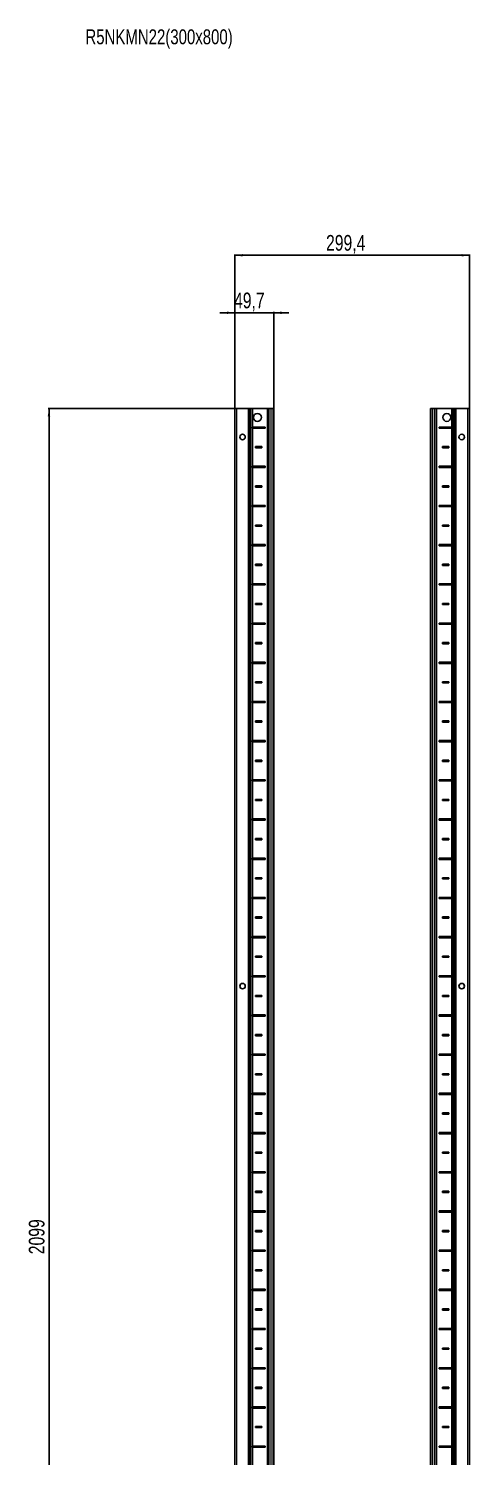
# Model space of a CAD drawing. Header units: millimetres. Extents: x -250 to 4725, y -2047 to 1577.
# Drawn here: x -250 to 312, y -244 to 1577 of the extents above; entities that cross this region are included whole.
import ezdxf

# ---------------------------------------------------------------- set-up
doc = ezdxf.new("R2010")
doc.units = ezdxf.units.MM
doc.layers.add('FORMAT', color=7, linetype='Continuous')
doc.styles.add('SLDTEXTSTYLE0', font='TXT', dxfattribs={"width": 0.75})
doc.dimstyles.new('SLDDIMSTYLE0', dxfattribs={"dimtxt": 20, "dimasz": 10, "dimexe": 0, "dimexo": 0.0625, "dimgap": 5, "dimtad": 2, "dimdec": 1, "dimrnd": 1e-09, "dimzin": 12, "dimdsep": 46, "dimtxsty": 'SLDTEXTSTYLE0', "dimsah": 1, "dimcen": 0.09, "dimadec": 0, "dimazin": 3, "dimtfac": 1, "dimtofl": 0, "dimtmove": 0, "dimatfit": 3, "dimfxl": 0, "dimfrac": 2, "dimtolj": 1, "dimtzin": 12, "dimarcsym": 0})
doc.dimstyles.new('SLDDIMSTYLE1', dxfattribs={"dimtxt": 20, "dimasz": 10, "dimexe": 0, "dimexo": 0.0625, "dimgap": 5, "dimtad": 2, "dimdec": 1, "dimrnd": 1e-09, "dimzin": 12, "dimdsep": 46, "dimtxsty": 'SLDTEXTSTYLE0', "dimsah": 1, "dimcen": 0.09, "dimadec": 0, "dimazin": 3, "dimtfac": 1, "dimtmove": 0, "dimatfit": 0, "dimfxl": 0, "dimfrac": 2, "dimtolj": 1, "dimtzin": 12, "dimarcsym": 0})

# ---------------------------------------------------------------- blocks, each defined once
blk = doc.blocks.new('_D')
at = {"layer": 'FORMAT'}
for p, q in [((35.2, 1092.8), (-225.3, 1092.8)), ((-224.3, 1092.8), (-224.3, -1006.2)), ((35.2, -1006.2), (-225.3, -1006.2))]:
    blk.add_line(p, q, dxfattribs=at)
for points in [[(-224.3, 1092.8), (-225.9, 1082.8), (-222.8, 1082.8)], [(-224.3, -1006.2), (-222.8, -996.2), (-225.9, -996.2)]]:
    blk.add_solid(points, dxfattribs=at)
at = {"layer": 'FORMAT', "insert": (-250.1, 13.7), "char_height": 20, "attachment_point": 1, "rotation": 90, "style": 'SLDTEXTSTYLE0'}
blk.add_mtext('2099', dxfattribs=at)
blk = doc.blocks.new('_D_1')
at = {"layer": 'FORMAT'}
for p, q in [((12.8, 1092.8), (12.8, 1289.2)), ((12.8, 1288.2), (312.2, 1288.2)), ((312.2, 1092.8), (312.2, 1289.2))]:
    blk.add_line(p, q, dxfattribs=at)
for points in [[(12.8, 1288.2), (22.8, 1286.6), (22.8, 1289.7)], [(312.2, 1288.2), (302.2, 1289.7), (302.2, 1286.6)]]:
    blk.add_solid(points, dxfattribs=at)
at = {"layer": 'FORMAT', "insert": (129.2, 1314), "char_height": 20, "attachment_point": 1, "style": 'SLDTEXTSTYLE0'}
blk.add_mtext('299,4', dxfattribs=at)
blk = doc.blocks.new('_D_2')
at = {"layer": 'FORMAT'}
for p, q in [((12.8, 1214.8), (-6.4, 1214.8)), ((12.8, 1092.8), (12.8, 1215.8)), ((62.5, 1214.8), (12.8, 1214.8)), ((62.5, 1092.8), (62.5, 1215.8)), ((62.5, 1214.8), (81.7, 1214.8))]:
    blk.add_line(p, q, dxfattribs=at)
for points in [[(12.8, 1214.8), (2.8, 1216.3), (2.8, 1213.2)], [(62.5, 1214.8), (72.5, 1213.2), (72.5, 1216.3)]]:
    blk.add_solid(points, dxfattribs=at)
at = {"layer": 'FORMAT', "insert": (11.8, 1240.5), "char_height": 20, "attachment_point": 1, "style": 'SLDTEXTSTYLE0'}
blk.add_mtext('49,7', dxfattribs=at)

msp = doc.modelspace()

# ---------------------------------------------------------------- linework, layer by layer
at = {"color": 7, "linetype": 'Continuous', "lineweight": 25}
for p, q in [((12.79, -1006.24), (12.79, 1092.76)), ((12.79, 1092.76), (14.79, 1092.76)), ((30.14, 1092.76), (14.79, 1092.76)), ((30.14, 1092.76), (30.79, 1092.76)), ((30.79, -1006.24), (30.79, 1092.76)), ((30.79, 1092.76), (31.38, 1092.76)), ((32.58, 1092.76), (31.38, 1092.76)), ((32.58, -1006.24), (32.58, 1092.76)), ((32.62, 1092.76), (32.58, 1092.76)), ((32.62, -1006.24), (32.62, 1092.76)), ((33.82, 1092.76), (32.62, 1092.76)), ((33.82, 1092.76), (35.24, 1092.76)), ((54.64, 1092.76), (35.24, 1092.76)), ((54.64, 1092.76), (55.29, 1092.76)), ((55.29, -1006.24), (55.29, 1092.76)), ((55.29, 1092.76), (57.29, 1092.76)), ((60.49, 1092.76), (57.29, 1092.76)), ((60.49, 1092.76), (62.49, 1092.76)), ((62.49, 1092.76), (62.49, -1006.24)), ((262.49, -1006.24), (262.49, 1092.76)), ((262.49, 1092.76), (264.49, 1092.76)), ((264.49, 1092.76), (267.69, 1092.76)), ((267.69, 1092.76), (269.69, 1092.76)), ((269.69, 1092.76), (269.69, -1006.24)), ((269.69, 1092.76), (270.34, 1092.76)), ((270.34, 1092.76), (289.74, 1092.76)), ((289.74, 1092.76), (291.16, 1092.76)), ((291.16, 1092.76), (292.36, 1092.76)), ((292.36, 1092.76), (292.36, -1006.24)), ((292.36, 1092.76), (292.4, 1092.76)), ((292.4, 1092.76), (292.4, -1006.24)), ((292.4, 1092.76), (293.6, 1092.76)), ((293.6, 1092.76), (294.19, 1092.76)), ((294.19, 1092.76), (294.19, -1006.24)), ((294.19, 1092.76), (294.84, 1092.76)), ((294.84, 1092.76), (310.19, 1092.76)), ((310.19, 1092.76), (312.19, 1092.76)), ((312.19, 1092.76), (312.19, -1006.24)), ((34.75, 1068.9), (34.75, 1067.61)), ((35.39, 1068.26), (34.75, 1068.9)), ((35.39, 1068.26), (34.75, 1067.61)), ((51.64, 1069.01), (35.24, 1069.01)), ((35.24, 1067.51), (51.64, 1067.51)), ((50.89, 1068.26), (35.39, 1068.26)), ((50.89, 1068.26), (51.64, 1069.01)), ((50.89, 1068.26), (51.64, 1067.51)), ((51.64, 1067.51), (51.64, 1069.01)), ((274.09, 1068.26), (273.34, 1069.01)), ((289.74, 1069.01), (273.34, 1069.01)), ((273.34, 1069.01), (273.34, 1067.51)), ((274.09, 1068.26), (273.34, 1067.51)), ((273.34, 1067.51), (289.74, 1067.51)), ((274.09, 1068.26), (289.59, 1068.26)), ((289.59, 1068.26), (290.23, 1068.9)), ((289.59, 1068.26), (290.23, 1067.61)), ((290.23, 1067.61), (290.23, 1068.9)), ((47.14, 1044.01), (39.14, 1044.01)), ((39.14, 1044.01), (39.14, 1042.51)), ((39.89, 1043.26), (39.14, 1044.01)), ((39.89, 1043.26), (39.14, 1042.51)), ((39.14, 1042.51), (47.14, 1042.51)), ((46.39, 1043.26), (39.89, 1043.26)), ((46.39, 1043.26), (47.14, 1044.01)), ((46.39, 1043.26), (47.14, 1042.51)), ((47.14, 1042.51), (47.14, 1044.01)), ((278.59, 1043.26), (277.84, 1044.01)), ((285.84, 1044.01), (277.84, 1044.01)), ((277.84, 1044.01), (277.84, 1042.51)), ((278.59, 1043.26), (277.84, 1042.51)), ((277.84, 1042.51), (285.84, 1042.51)), ((278.59, 1043.26), (285.09, 1043.26)), ((285.09, 1043.26), (285.84, 1044.01)), ((285.09, 1043.26), (285.84, 1042.51)), ((285.84, 1042.51), (285.84, 1044.01)), ((34.75, 1018.9), (34.75, 1017.61)), ((35.39, 1018.26), (34.75, 1018.9)), ((35.39, 1018.26), (34.75, 1017.61)), ((51.64, 1019.01), (35.24, 1019.01)), ((35.24, 1017.51), (51.64, 1017.51)), ((50.89, 1018.26), (35.39, 1018.26)), ((50.89, 1018.26), (51.64, 1019.01)), ((50.89, 1018.26), (51.64, 1017.51)), ((51.64, 1017.51), (51.64, 1019.01)), ((274.09, 1018.26), (273.34, 1019.01)), ((289.74, 1019.01), (273.34, 1019.01)), ((273.34, 1019.01), (273.34, 1017.51)), ((274.09, 1018.26), (273.34, 1017.51)), ((273.34, 1017.51), (289.74, 1017.51)), ((274.09, 1018.26), (289.59, 1018.26)), ((289.59, 1018.26), (290.23, 1018.9)), ((289.59, 1018.26), (290.23, 1017.61)), ((290.23, 1017.61), (290.23, 1018.9)), ((47.14, 994.01), (39.14, 994.01)), ((39.14, 994.01), (39.14, 992.51)), ((39.89, 993.26), (39.14, 994.01)), ((39.89, 993.26), (39.14, 992.51)), ((39.14, 992.51), (47.14, 992.51)), ((46.39, 993.26), (39.89, 993.26)), ((46.39, 993.26), (47.14, 994.01)), ((46.39, 993.26), (47.14, 992.51)), ((47.14, 992.51), (47.14, 994.01)), ((278.59, 993.26), (277.84, 994.01)), ((285.84, 994.01), (277.84, 994.01)), ((277.84, 994.01), (277.84, 992.51)), ((278.59, 993.26), (277.84, 992.51)), ((277.84, 992.51), (285.84, 992.51)), ((278.59, 993.26), (285.09, 993.26)), ((285.09, 993.26), (285.84, 994.01)), ((285.09, 993.26), (285.84, 992.51)), ((285.84, 992.51), (285.84, 994.01)), ((34.75, 968.9), (34.75, 967.61)), ((35.39, 968.26), (34.75, 968.9)), ((35.39, 968.26), (34.75, 967.61)), ((51.64, 969.01), (35.24, 969.01)), ((35.24, 967.51), (51.64, 967.51)), ((50.89, 968.26), (35.39, 968.26)), ((50.89, 968.26), (51.64, 969.01)), ((50.89, 968.26), (51.64, 967.51)), ((51.64, 967.51), (51.64, 969.01)), ((274.09, 968.26), (273.34, 969.01)), ((273.34, 969.01), (273.34, 967.51)), ((289.74, 969.01), (273.34, 969.01)), ((274.09, 968.26), (273.34, 967.51)), ((273.34, 967.51), (289.74, 967.51)), ((274.09, 968.26), (289.59, 968.26)), ((289.59, 968.26), (290.23, 968.9)), ((289.59, 968.26), (290.23, 967.61)), ((290.23, 967.61), (290.23, 968.9)), ((47.14, 944.01), (39.14, 944.01)), ((39.14, 944.01), (39.14, 942.51)), ((39.89, 943.26), (39.14, 944.01)), ((39.89, 943.26), (39.14, 942.51)), ((39.14, 942.51), (47.14, 942.51)), ((46.39, 943.26), (39.89, 943.26)), ((46.39, 943.26), (47.14, 944.01)), ((46.39, 943.26), (47.14, 942.51)), ((47.14, 942.51), (47.14, 944.01)), ((278.59, 943.26), (277.84, 944.01)), ((285.84, 944.01), (277.84, 944.01)), ((277.84, 944.01), (277.84, 942.51)), ((278.59, 943.26), (277.84, 942.51)), ((277.84, 942.51), (285.84, 942.51)), ((278.59, 943.26), (285.09, 943.26)), ((285.09, 943.26), (285.84, 944.01)), ((285.09, 943.26), (285.84, 942.51)), ((285.84, 942.51), (285.84, 944.01)), ((34.75, 918.9), (34.75, 917.61)), ((35.39, 918.26), (34.75, 918.9)), ((35.39, 918.26), (34.75, 917.61)), ((51.64, 919.01), (35.24, 919.01)), ((35.24, 917.51), (51.64, 917.51)), ((50.89, 918.26), (35.39, 918.26)), ((50.89, 918.26), (51.64, 919.01)), ((50.89, 918.26), (51.64, 917.51)), ((51.64, 917.51), (51.64, 919.01)), ((274.09, 918.26), (273.34, 919.01)), ((289.74, 919.01), (273.34, 919.01)), ((273.34, 919.01), (273.34, 917.51)), ((274.09, 918.26), (273.34, 917.51)), ((273.34, 917.51), (289.74, 917.51)), ((274.09, 918.26), (289.59, 918.26)), ((289.59, 918.26), (290.23, 918.9)), ((289.59, 918.26), (290.23, 917.61)), ((290.23, 917.61), (290.23, 918.9)), ((47.14, 894.01), (39.14, 894.01)), ((39.14, 894.01), (39.14, 892.51)), ((39.89, 893.26), (39.14, 894.01)), ((39.89, 893.26), (39.14, 892.51)), ((46.39, 893.26), (39.89, 893.26)), ((46.39, 893.26), (47.14, 894.01)), ((46.39, 893.26), (47.14, 892.51)), ((47.14, 892.51), (47.14, 894.01)), ((278.59, 893.26), (277.84, 894.01)), ((277.84, 894.01), (277.84, 892.51)), ((285.84, 894.01), (277.84, 894.01)), ((278.59, 893.26), (277.84, 892.51)), ((278.59, 893.26), (285.09, 893.26)), ((285.09, 893.26), (285.84, 894.01)), ((285.09, 893.26), (285.84, 892.51)), ((285.84, 892.51), (285.84, 894.01)), ((39.14, 892.51), (47.14, 892.51)), ((277.84, 892.51), (285.84, 892.51)), ((34.75, 868.9), (34.75, 867.61)), ((35.39, 868.26), (34.75, 868.9)), ((35.39, 868.26), (34.75, 867.61)), ((51.64, 869.01), (35.24, 869.01)), ((35.24, 867.51), (51.64, 867.51)), ((50.89, 868.26), (35.39, 868.26)), ((50.89, 868.26), (51.64, 869.01)), ((50.89, 868.26), (51.64, 867.51)), ((51.64, 867.51), (51.64, 869.01)), ((274.09, 868.26), (273.34, 869.01)), ((289.74, 869.01), (273.34, 869.01)), ((273.34, 869.01), (273.34, 867.51)), ((274.09, 868.26), (273.34, 867.51)), ((273.34, 867.51), (289.74, 867.51)), ((274.09, 868.26), (289.59, 868.26)), ((289.59, 868.26), (290.23, 868.9)), ((289.59, 868.26), (290.23, 867.61)), ((290.23, 867.61), (290.23, 868.9)), ((47.14, 844.01), (39.14, 844.01)), ((39.14, 844.01), (39.14, 842.51)), ((39.89, 843.26), (39.14, 844.01)), ((39.89, 843.26), (39.14, 842.51)), ((39.14, 842.51), (47.14, 842.51)), ((46.39, 843.26), (39.89, 843.26)), ((46.39, 843.26), (47.14, 844.01)), ((46.39, 843.26), (47.14, 842.51)), ((47.14, 842.51), (47.14, 844.01)), ((278.59, 843.26), (277.84, 844.01)), ((285.84, 844.01), (277.84, 844.01)), ((277.84, 844.01), (277.84, 842.51)), ((278.59, 843.26), (277.84, 842.51)), ((277.84, 842.51), (285.84, 842.51)), ((278.59, 843.26), (285.09, 843.26)), ((285.09, 843.26), (285.84, 844.01)), ((285.09, 843.26), (285.84, 842.51)), ((285.84, 842.51), (285.84, 844.01)), ((34.75, 818.9), (34.75, 817.61)), ((35.39, 818.26), (34.75, 818.9)), ((35.39, 818.26), (34.75, 817.61)), ((51.64, 819.01), (35.24, 819.01)), ((35.24, 817.51), (51.64, 817.51)), ((50.89, 818.26), (35.39, 818.26)), ((50.89, 818.26), (51.64, 819.01)), ((50.89, 818.26), (51.64, 817.51)), ((51.64, 817.51), (51.64, 819.01)), ((274.09, 818.26), (273.34, 819.01)), ((289.74, 819.01), (273.34, 819.01)), ((273.34, 819.01), (273.34, 817.51)), ((274.09, 818.26), (273.34, 817.51)), ((273.34, 817.51), (289.74, 817.51)), ((274.09, 818.26), (289.59, 818.26)), ((289.59, 818.26), (290.23, 818.9)), ((289.59, 818.26), (290.23, 817.61)), ((290.23, 817.61), (290.23, 818.9)), ((47.14, 794.01), (39.14, 794.01)), ((39.14, 794.01), (39.14, 792.51)), ((39.89, 793.26), (39.14, 794.01)), ((39.89, 793.26), (39.14, 792.51)), ((39.14, 792.51), (47.14, 792.51)), ((46.39, 793.26), (39.89, 793.26)), ((46.39, 793.26), (47.14, 794.01)), ((46.39, 793.26), (47.14, 792.51)), ((47.14, 792.51), (47.14, 794.01)), ((285.84, 794.01), (277.84, 794.01)), ((277.84, 794.01), (277.84, 792.51)), ((278.59, 793.26), (277.84, 794.01)), ((278.59, 793.26), (277.84, 792.51)), ((277.84, 792.51), (285.84, 792.51)), ((278.59, 793.26), (285.09, 793.26)), ((285.09, 793.26), (285.84, 794.01)), ((285.09, 793.26), (285.84, 792.51)), ((285.84, 792.51), (285.84, 794.01)), ((34.75, 768.9), (34.75, 767.61)), ((35.39, 768.26), (34.75, 768.9)), ((35.39, 768.26), (34.75, 767.61)), ((51.64, 769.01), (35.24, 769.01)), ((35.24, 767.51), (51.64, 767.51)), ((50.89, 768.26), (35.39, 768.26)), ((50.89, 768.26), (51.64, 769.01)), ((50.89, 768.26), (51.64, 767.51)), ((51.64, 767.51), (51.64, 769.01)), ((289.74, 769.01), (273.34, 769.01)), ((273.34, 769.01), (273.34, 767.51)), ((274.09, 768.26), (273.34, 769.01)), ((274.09, 768.26), (273.34, 767.51)), ((273.34, 767.51), (289.74, 767.51)), ((274.09, 768.26), (289.59, 768.26)), ((289.59, 768.26), (290.23, 768.9)), ((289.59, 768.26), (290.23, 767.61)), ((290.23, 767.61), (290.23, 768.9)), ((47.14, 744.01), (39.14, 744.01)), ((39.14, 744.01), (39.14, 742.51)), ((39.89, 743.26), (39.14, 744.01)), ((39.89, 743.26), (39.14, 742.51)), ((39.14, 742.51), (47.14, 742.51)), ((46.39, 743.26), (39.89, 743.26)), ((46.39, 743.26), (47.14, 744.01)), ((46.39, 743.26), (47.14, 742.51)), ((47.14, 742.51), (47.14, 744.01)), ((285.84, 744.01), (277.84, 744.01)), ((277.84, 744.01), (277.84, 742.51)), ((278.59, 743.26), (277.84, 744.01)), ((278.59, 743.26), (277.84, 742.51)), ((277.84, 742.51), (285.84, 742.51)), ((278.59, 743.26), (285.09, 743.26)), ((285.09, 743.26), (285.84, 744.01)), ((285.09, 743.26), (285.84, 742.51)), ((285.84, 742.51), (285.84, 744.01)), ((34.75, 718.9), (34.75, 717.61)), ((35.39, 718.26), (34.75, 718.9)), ((35.39, 718.26), (34.75, 717.61)), ((51.64, 719.01), (35.24, 719.01)), ((35.24, 717.51), (51.64, 717.51)), ((50.89, 718.26), (35.39, 718.26)), ((50.89, 718.26), (51.64, 719.01)), ((50.89, 718.26), (51.64, 717.51)), ((51.64, 717.51), (51.64, 719.01)), ((289.74, 719.01), (273.34, 719.01)), ((273.34, 719.01), (273.34, 717.51)), ((274.09, 718.26), (273.34, 719.01)), ((274.09, 718.26), (273.34, 717.51)), ((273.34, 717.51), (289.74, 717.51)), ((274.09, 718.26), (289.59, 718.26)), ((289.59, 718.26), (290.23, 718.9)), ((289.59, 718.26), (290.23, 717.61)), ((290.23, 717.61), (290.23, 718.9)), ((47.14, 694.01), (39.14, 694.01)), ((39.14, 694.01), (39.14, 692.51)), ((39.89, 693.26), (39.14, 694.01)), ((39.89, 693.26), (39.14, 692.51)), ((39.14, 692.51), (47.14, 692.51)), ((46.39, 693.26), (39.89, 693.26)), ((46.39, 693.26), (47.14, 694.01)), ((46.39, 693.26), (47.14, 692.51)), ((47.14, 692.51), (47.14, 694.01)), ((285.84, 694.01), (277.84, 694.01)), ((277.84, 694.01), (277.84, 692.51)), ((278.59, 693.26), (277.84, 694.01)), ((278.59, 693.26), (277.84, 692.51)), ((277.84, 692.51), (285.84, 692.51)), ((278.59, 693.26), (285.09, 693.26)), ((285.09, 693.26), (285.84, 694.01)), ((285.09, 693.26), (285.84, 692.51)), ((285.84, 692.51), (285.84, 694.01)), ((34.75, 668.9), (34.75, 667.61)), ((35.39, 668.26), (34.75, 668.9)), ((35.39, 668.26), (34.75, 667.61)), ((51.64, 669.01), (35.24, 669.01)), ((35.24, 667.51), (51.64, 667.51)), ((50.89, 668.26), (35.39, 668.26)), ((50.89, 668.26), (51.64, 669.01)), ((50.89, 668.26), (51.64, 667.51)), ((51.64, 667.51), (51.64, 669.01)), ((289.74, 669.01), (273.34, 669.01)), ((273.34, 669.01), (273.34, 667.51)), ((274.09, 668.26), (273.34, 669.01)), ((274.09, 668.26), (273.34, 667.51)), ((273.34, 667.51), (289.74, 667.51)), ((274.09, 668.26), (289.59, 668.26)), ((289.59, 668.26), (290.23, 668.9)), ((289.59, 668.26), (290.23, 667.61)), ((290.23, 667.61), (290.23, 668.9)), ((47.14, 644.01), (39.14, 644.01)), ((39.14, 644.01), (39.14, 642.51)), ((39.89, 643.26), (39.14, 644.01)), ((39.89, 643.26), (39.14, 642.51)), ((39.14, 642.51), (47.14, 642.51)), ((46.39, 643.26), (39.89, 643.26)), ((46.39, 643.26), (47.14, 644.01)), ((46.39, 643.26), (47.14, 642.51)), ((47.14, 642.51), (47.14, 644.01)), ((285.84, 644.01), (277.84, 644.01)), ((277.84, 644.01), (277.84, 642.51)), ((278.59, 643.26), (277.84, 644.01)), ((278.59, 643.26), (277.84, 642.51)), ((277.84, 642.51), (285.84, 642.51)), ((278.59, 643.26), (285.09, 643.26)), ((285.09, 643.26), (285.84, 644.01)), ((285.09, 643.26), (285.84, 642.51)), ((285.84, 642.51), (285.84, 644.01)), ((34.75, 618.9), (34.75, 617.61)), ((35.39, 618.26), (34.75, 618.9)), ((35.39, 618.26), (34.75, 617.61)), ((51.64, 619.01), (35.24, 619.01)), ((35.24, 617.51), (51.64, 617.51)), ((50.89, 618.26), (35.39, 618.26)), ((50.89, 618.26), (51.64, 619.01)), ((50.89, 618.26), (51.64, 617.51)), ((51.64, 617.51), (51.64, 619.01)), ((289.74, 619.01), (273.34, 619.01)), ((273.34, 619.01), (273.34, 617.51)), ((274.09, 618.26), (273.34, 619.01)), ((274.09, 618.26), (273.34, 617.51)), ((273.34, 617.51), (289.74, 617.51)), ((274.09, 618.26), (289.59, 618.26)), ((289.59, 618.26), (290.23, 618.9)), ((289.59, 618.26), (290.23, 617.61)), ((290.23, 617.61), (290.23, 618.9)), ((47.14, 594.01), (39.14, 594.01)), ((39.14, 594.01), (39.14, 592.51)), ((39.89, 593.26), (39.14, 594.01)), ((39.89, 593.26), (39.14, 592.51)), ((39.14, 592.51), (47.14, 592.51)), ((46.39, 593.26), (39.89, 593.26)), ((46.39, 593.26), (47.14, 594.01)), ((46.39, 593.26), (47.14, 592.51)), ((47.14, 592.51), (47.14, 594.01)), ((285.84, 594.01), (277.84, 594.01)), ((277.84, 594.01), (277.84, 592.51)), ((278.59, 593.26), (277.84, 594.01)), ((278.59, 593.26), (277.84, 592.51)), ((277.84, 592.51), (285.84, 592.51)), ((278.59, 593.26), (285.09, 593.26)), ((285.09, 593.26), (285.84, 594.01)), ((285.09, 593.26), (285.84, 592.51)), ((285.84, 592.51), (285.84, 594.01)), ((34.75, 568.9), (34.75, 567.61)), ((35.39, 568.26), (34.75, 568.9)), ((35.39, 568.26), (34.75, 567.61)), ((51.64, 569.01), (35.24, 569.01)), ((35.24, 567.51), (51.64, 567.51)), ((50.89, 568.26), (35.39, 568.26)), ((50.89, 568.26), (51.64, 569.01)), ((50.89, 568.26), (51.64, 567.51)), ((51.64, 567.51), (51.64, 569.01)), ((289.74, 569.01), (273.34, 569.01)), ((273.34, 569.01), (273.34, 567.51)), ((274.09, 568.26), (273.34, 569.01)), ((274.09, 568.26), (273.34, 567.51)), ((273.34, 567.51), (289.74, 567.51)), ((274.09, 568.26), (289.59, 568.26)), ((289.59, 568.26), (290.23, 568.9)), ((289.59, 568.26), (290.23, 567.61)), ((290.23, 567.61), (290.23, 568.9)), ((47.14, 544.01), (39.14, 544.01)), ((39.14, 544.01), (39.14, 542.51)), ((39.89, 543.26), (39.14, 544.01)), ((39.89, 543.26), (39.14, 542.51)), ((39.14, 542.51), (47.14, 542.51)), ((46.39, 543.26), (39.89, 543.26)), ((46.39, 543.26), (47.14, 544.01)), ((46.39, 543.26), (47.14, 542.51)), ((47.14, 542.51), (47.14, 544.01)), ((285.84, 544.01), (277.84, 544.01)), ((277.84, 544.01), (277.84, 542.51)), ((278.59, 543.26), (277.84, 544.01)), ((278.59, 543.26), (277.84, 542.51)), ((277.84, 542.51), (285.84, 542.51)), ((278.59, 543.26), (285.09, 543.26)), ((285.09, 543.26), (285.84, 544.01)), ((285.09, 543.26), (285.84, 542.51)), ((285.84, 542.51), (285.84, 544.01)), ((34.75, 518.9), (34.75, 517.61)), ((35.39, 518.26), (34.75, 518.9)), ((35.39, 518.26), (34.75, 517.61)), ((51.64, 519.01), (35.24, 519.01)), ((35.24, 517.51), (51.64, 517.51)), ((50.89, 518.26), (35.39, 518.26)), ((50.89, 518.26), (51.64, 519.01)), ((50.89, 518.26), (51.64, 517.51)), ((51.64, 517.51), (51.64, 519.01)), ((289.74, 519.01), (273.34, 519.01)), ((273.34, 519.01), (273.34, 517.51)), ((274.09, 518.26), (273.34, 519.01)), ((274.09, 518.26), (273.34, 517.51)), ((273.34, 517.51), (289.74, 517.51)), ((274.09, 518.26), (289.59, 518.26)), ((289.59, 518.26), (290.23, 518.9)), ((289.59, 518.26), (290.23, 517.61)), ((290.23, 517.61), (290.23, 518.9)), ((47.14, 494.01), (39.14, 494.01)), ((39.14, 494.01), (39.14, 492.51)), ((39.89, 493.26), (39.14, 494.01)), ((39.89, 493.26), (39.14, 492.51)), ((39.14, 492.51), (47.14, 492.51)), ((46.39, 493.26), (39.89, 493.26)), ((46.39, 493.26), (47.14, 494.01)), ((46.39, 493.26), (47.14, 492.51)), ((47.14, 492.51), (47.14, 494.01)), ((285.84, 494.01), (277.84, 494.01)), ((277.84, 494.01), (277.84, 492.51)), ((278.59, 493.26), (277.84, 494.01)), ((278.59, 493.26), (277.84, 492.51)), ((277.84, 492.51), (285.84, 492.51)), ((278.59, 493.26), (285.09, 493.26)), ((285.09, 493.26), (285.84, 494.01)), ((285.09, 493.26), (285.84, 492.51)), ((285.84, 492.51), (285.84, 494.01)), ((34.75, 468.9), (34.75, 467.61)), ((35.39, 468.26), (34.75, 468.9)), ((35.39, 468.26), (34.75, 467.61)), ((51.64, 469.01), (35.24, 469.01)), ((35.24, 467.51), (51.64, 467.51)), ((50.89, 468.26), (35.39, 468.26)), ((50.89, 468.26), (51.64, 469.01)), ((50.89, 468.26), (51.64, 467.51)), ((51.64, 467.51), (51.64, 469.01)), ((289.74, 469.01), (273.34, 469.01)), ((273.34, 469.01), (273.34, 467.51)), ((274.09, 468.26), (273.34, 469.01)), ((274.09, 468.26), (273.34, 467.51)), ((273.34, 467.51), (289.74, 467.51)), ((274.09, 468.26), (289.59, 468.26)), ((289.59, 468.26), (290.23, 468.9)), ((289.59, 468.26), (290.23, 467.61)), ((290.23, 467.61), (290.23, 468.9)), ((47.14, 444.01), (39.14, 444.01)), ((39.14, 444.01), (39.14, 442.51)), ((39.89, 443.26), (39.14, 444.01)), ((39.89, 443.26), (39.14, 442.51)), ((39.14, 442.51), (47.14, 442.51)), ((46.39, 443.26), (39.89, 443.26)), ((46.39, 443.26), (47.14, 444.01)), ((46.39, 443.26), (47.14, 442.51)), ((47.14, 442.51), (47.14, 444.01)), ((285.84, 444.01), (277.84, 444.01)), ((277.84, 444.01), (277.84, 442.51)), ((278.59, 443.26), (277.84, 444.01)), ((278.59, 443.26), (277.84, 442.51)), ((277.84, 442.51), (285.84, 442.51)), ((278.59, 443.26), (285.09, 443.26)), ((285.09, 443.26), (285.84, 444.01)), ((285.09, 443.26), (285.84, 442.51)), ((285.84, 442.51), (285.84, 444.01)), ((51.64, 419.01), (35.24, 419.01)), ((50.89, 418.26), (51.64, 419.01)), ((51.64, 417.51), (51.64, 419.01)), ((289.74, 419.01), (273.34, 419.01)), ((273.34, 419.01), (273.34, 417.51)), ((274.09, 418.26), (273.34, 419.01)), ((34.75, 418.9), (34.75, 417.61)), ((35.39, 418.26), (34.75, 418.9)), ((35.39, 418.26), (34.75, 417.61)), ((35.24, 417.51), (51.64, 417.51)), ((50.89, 418.26), (35.39, 418.26)), ((50.89, 418.26), (51.64, 417.51)), ((274.09, 418.26), (273.34, 417.51)), ((273.34, 417.51), (289.74, 417.51)), ((274.09, 418.26), (289.59, 418.26)), ((289.59, 418.26), (290.23, 418.9)), ((289.59, 418.26), (290.23, 417.61)), ((290.23, 417.61), (290.23, 418.9)), ((47.14, 394.01), (39.14, 394.01)), ((39.14, 394.01), (39.14, 392.51)), ((39.89, 393.26), (39.14, 394.01)), ((39.89, 393.26), (39.14, 392.51)), ((39.14, 392.51), (47.14, 392.51)), ((46.39, 393.26), (39.89, 393.26)), ((46.39, 393.26), (47.14, 394.01)), ((46.39, 393.26), (47.14, 392.51)), ((47.14, 392.51), (47.14, 394.01)), ((285.84, 394.01), (277.84, 394.01)), ((277.84, 394.01), (277.84, 392.51)), ((278.59, 393.26), (277.84, 394.01)), ((278.59, 393.26), (277.84, 392.51)), ((277.84, 392.51), (285.84, 392.51)), ((278.59, 393.26), (285.09, 393.26)), ((285.09, 393.26), (285.84, 394.01)), ((285.09, 393.26), (285.84, 392.51)), ((285.84, 392.51), (285.84, 394.01)), ((34.75, 368.9), (34.75, 367.61)), ((35.39, 368.26), (34.75, 368.9)), ((35.39, 368.26), (34.75, 367.61)), ((51.64, 369.01), (35.24, 369.01)), ((35.24, 367.51), (51.64, 367.51)), ((50.89, 368.26), (35.39, 368.26)), ((50.89, 368.26), (51.64, 369.01)), ((50.89, 368.26), (51.64, 367.51)), ((51.64, 367.51), (51.64, 369.01)), ((289.74, 369.01), (273.34, 369.01)), ((273.34, 369.01), (273.34, 367.51)), ((274.09, 368.26), (273.34, 369.01)), ((274.09, 368.26), (273.34, 367.51)), ((273.34, 367.51), (289.74, 367.51)), ((274.09, 368.26), (289.59, 368.26)), ((289.59, 368.26), (290.23, 368.9)), ((289.59, 368.26), (290.23, 367.61)), ((290.23, 367.61), (290.23, 368.9)), ((47.14, 344.01), (39.14, 344.01)), ((39.14, 344.01), (39.14, 342.51)), ((39.89, 343.26), (39.14, 344.01)), ((39.89, 343.26), (39.14, 342.51)), ((39.14, 342.51), (47.14, 342.51)), ((46.39, 343.26), (39.89, 343.26)), ((46.39, 343.26), (47.14, 344.01)), ((46.39, 343.26), (47.14, 342.51)), ((47.14, 342.51), (47.14, 344.01)), ((285.84, 344.01), (277.84, 344.01)), ((277.84, 344.01), (277.84, 342.51)), ((278.59, 343.26), (277.84, 344.01)), ((278.59, 343.26), (277.84, 342.51)), ((277.84, 342.51), (285.84, 342.51)), ((278.59, 343.26), (285.09, 343.26)), ((285.09, 343.26), (285.84, 344.01)), ((285.09, 343.26), (285.84, 342.51)), ((285.84, 342.51), (285.84, 344.01)), ((34.75, 318.9), (34.75, 317.61)), ((35.39, 318.26), (34.75, 318.9)), ((35.39, 318.26), (34.75, 317.61)), ((51.64, 319.01), (35.24, 319.01)), ((35.24, 317.51), (51.64, 317.51)), ((50.89, 318.26), (35.39, 318.26)), ((50.89, 318.26), (51.64, 319.01)), ((50.89, 318.26), (51.64, 317.51)), ((51.64, 317.51), (51.64, 319.01)), ((289.74, 319.01), (273.34, 319.01)), ((273.34, 319.01), (273.34, 317.51)), ((274.09, 318.26), (273.34, 319.01)), ((274.09, 318.26), (273.34, 317.51)), ((273.34, 317.51), (289.74, 317.51)), ((274.09, 318.26), (289.59, 318.26)), ((289.59, 318.26), (290.23, 318.9)), ((289.59, 318.26), (290.23, 317.61)), ((290.23, 317.61), (290.23, 318.9)), ((47.14, 294.01), (39.14, 294.01)), ((39.14, 294.01), (39.14, 292.51)), ((39.89, 293.26), (39.14, 294.01)), ((39.89, 293.26), (39.14, 292.51)), ((39.14, 292.51), (47.14, 292.51)), ((46.39, 293.26), (39.89, 293.26)), ((46.39, 293.26), (47.14, 294.01)), ((46.39, 293.26), (47.14, 292.51)), ((47.14, 292.51), (47.14, 294.01)), ((285.84, 294.01), (277.84, 294.01)), ((277.84, 294.01), (277.84, 292.51)), ((278.59, 293.26), (277.84, 294.01)), ((278.59, 293.26), (277.84, 292.51)), ((277.84, 292.51), (285.84, 292.51)), ((278.59, 293.26), (285.09, 293.26)), ((285.09, 293.26), (285.84, 294.01)), ((285.09, 293.26), (285.84, 292.51)), ((285.84, 292.51), (285.84, 294.01)), ((34.75, 268.9), (34.75, 267.61)), ((35.39, 268.26), (34.75, 268.9)), ((35.39, 268.26), (34.75, 267.61)), ((51.64, 269.01), (35.24, 269.01)), ((35.24, 267.51), (51.64, 267.51)), ((50.89, 268.26), (35.39, 268.26)), ((50.89, 268.26), (51.64, 269.01)), ((50.89, 268.26), (51.64, 267.51)), ((51.64, 267.51), (51.64, 269.01)), ((289.74, 269.01), (273.34, 269.01)), ((273.34, 269.01), (273.34, 267.51)), ((274.09, 268.26), (273.34, 269.01)), ((274.09, 268.26), (273.34, 267.51)), ((273.34, 267.51), (289.74, 267.51)), ((274.09, 268.26), (289.59, 268.26)), ((289.59, 268.26), (290.23, 268.9)), ((289.59, 268.26), (290.23, 267.61)), ((290.23, 267.61), (290.23, 268.9)), ((47.14, 244.01), (39.14, 244.01)), ((39.14, 244.01), (39.14, 242.51)), ((39.89, 243.26), (39.14, 244.01)), ((39.89, 243.26), (39.14, 242.51)), ((39.14, 242.51), (47.14, 242.51)), ((46.39, 243.26), (39.89, 243.26)), ((46.39, 243.26), (47.14, 244.01)), ((46.39, 243.26), (47.14, 242.51)), ((47.14, 242.51), (47.14, 244.01)), ((285.84, 244.01), (277.84, 244.01)), ((277.84, 244.01), (277.84, 242.51)), ((278.59, 243.26), (277.84, 244.01)), ((278.59, 243.26), (277.84, 242.51)), ((277.84, 242.51), (285.84, 242.51)), ((278.59, 243.26), (285.09, 243.26)), ((285.09, 243.26), (285.84, 244.01)), ((285.09, 243.26), (285.84, 242.51)), ((285.84, 242.51), (285.84, 244.01)), ((34.75, 218.9), (34.75, 217.61)), ((35.39, 218.26), (34.75, 218.9)), ((51.64, 219.01), (35.24, 219.01)), ((50.89, 218.26), (51.64, 219.01)), ((51.64, 217.51), (51.64, 219.01)), ((289.74, 219.01), (273.34, 219.01)), ((273.34, 219.01), (273.34, 217.51)), ((274.09, 218.26), (273.34, 219.01)), ((289.59, 218.26), (290.23, 218.9)), ((290.23, 217.61), (290.23, 218.9)), ((35.39, 218.26), (34.75, 217.61)), ((35.24, 217.51), (51.64, 217.51)), ((50.89, 218.26), (35.39, 218.26)), ((50.89, 218.26), (51.64, 217.51)), ((274.09, 218.26), (273.34, 217.51)), ((273.34, 217.51), (289.74, 217.51)), ((274.09, 218.26), (289.59, 218.26)), ((289.59, 218.26), (290.23, 217.61)), ((47.14, 194.01), (39.14, 194.01)), ((39.14, 194.01), (39.14, 192.51)), ((39.89, 193.26), (39.14, 194.01)), ((39.89, 193.26), (39.14, 192.51)), ((39.14, 192.51), (47.14, 192.51)), ((46.39, 193.26), (39.89, 193.26)), ((46.39, 193.26), (47.14, 194.01)), ((46.39, 193.26), (47.14, 192.51)), ((47.14, 192.51), (47.14, 194.01)), ((285.84, 194.01), (277.84, 194.01)), ((277.84, 194.01), (277.84, 192.51)), ((278.59, 193.26), (277.84, 194.01)), ((278.59, 193.26), (277.84, 192.51)), ((277.84, 192.51), (285.84, 192.51)), ((278.59, 193.26), (285.09, 193.26)), ((285.09, 193.26), (285.84, 194.01)), ((285.09, 193.26), (285.84, 192.51)), ((285.84, 192.51), (285.84, 194.01)), ((34.75, 168.9), (34.75, 167.61)), ((35.39, 168.26), (34.75, 168.9)), ((35.39, 168.26), (34.75, 167.61)), ((51.64, 169.01), (35.24, 169.01)), ((35.24, 167.51), (51.64, 167.51)), ((50.89, 168.26), (35.39, 168.26)), ((50.89, 168.26), (51.64, 169.01)), ((50.89, 168.26), (51.64, 167.51)), ((51.64, 167.51), (51.64, 169.01)), ((289.74, 169.01), (273.34, 169.01)), ((273.34, 169.01), (273.34, 167.51)), ((274.09, 168.26), (273.34, 169.01)), ((274.09, 168.26), (273.34, 167.51)), ((273.34, 167.51), (289.74, 167.51)), ((274.09, 168.26), (289.59, 168.26)), ((289.59, 168.26), (290.23, 168.9)), ((289.59, 168.26), (290.23, 167.61)), ((290.23, 167.61), (290.23, 168.9)), ((47.14, 144.01), (39.14, 144.01)), ((39.14, 144.01), (39.14, 142.51)), ((39.89, 143.26), (39.14, 144.01)), ((39.89, 143.26), (39.14, 142.51)), ((39.14, 142.51), (47.14, 142.51)), ((46.39, 143.26), (39.89, 143.26)), ((46.39, 143.26), (47.14, 144.01)), ((46.39, 143.26), (47.14, 142.51)), ((47.14, 142.51), (47.14, 144.01)), ((285.84, 144.01), (277.84, 144.01)), ((277.84, 144.01), (277.84, 142.51)), ((278.59, 143.26), (277.84, 144.01)), ((278.59, 143.26), (277.84, 142.51)), ((277.84, 142.51), (285.84, 142.51)), ((278.59, 143.26), (285.09, 143.26)), ((285.09, 143.26), (285.84, 144.01)), ((285.09, 143.26), (285.84, 142.51)), ((285.84, 142.51), (285.84, 144.01)), ((34.75, 118.9), (34.75, 117.61)), ((35.39, 118.26), (34.75, 118.9)), ((35.39, 118.26), (34.75, 117.61)), ((51.64, 119.01), (35.24, 119.01)), ((35.24, 117.51), (51.64, 117.51)), ((50.89, 118.26), (35.39, 118.26)), ((50.89, 118.26), (51.64, 119.01)), ((50.89, 118.26), (51.64, 117.51)), ((51.64, 117.51), (51.64, 119.01)), ((289.74, 119.01), (273.34, 119.01)), ((273.34, 119.01), (273.34, 117.51)), ((274.09, 118.26), (273.34, 119.01)), ((274.09, 118.26), (273.34, 117.51)), ((273.34, 117.51), (289.74, 117.51)), ((274.09, 118.26), (289.59, 118.26)), ((289.59, 118.26), (290.23, 118.9)), ((289.59, 118.26), (290.23, 117.61)), ((290.23, 117.61), (290.23, 118.9)), ((47.14, 94.01), (39.14, 94.01)), ((39.14, 94.01), (39.14, 92.51)), ((39.89, 93.26), (39.14, 94.01)), ((39.89, 93.26), (39.14, 92.51)), ((39.14, 92.51), (47.14, 92.51)), ((46.39, 93.26), (39.89, 93.26)), ((46.39, 93.26), (47.14, 94.01)), ((46.39, 93.26), (47.14, 92.51)), ((47.14, 92.51), (47.14, 94.01)), ((285.84, 94.01), (277.84, 94.01)), ((277.84, 94.01), (277.84, 92.51)), ((278.59, 93.26), (277.84, 94.01)), ((278.59, 93.26), (277.84, 92.51)), ((277.84, 92.51), (285.84, 92.51)), ((278.59, 93.26), (285.09, 93.26)), ((285.09, 93.26), (285.84, 94.01)), ((285.09, 93.26), (285.84, 92.51)), ((285.84, 92.51), (285.84, 94.01)), ((34.75, 68.9), (34.75, 67.61)), ((35.39, 68.26), (34.75, 68.9)), ((35.39, 68.26), (34.75, 67.61)), ((51.64, 69.01), (35.24, 69.01)), ((35.24, 67.51), (51.64, 67.51)), ((50.89, 68.26), (35.39, 68.26)), ((50.89, 68.26), (51.64, 69.01)), ((50.89, 68.26), (51.64, 67.51)), ((51.64, 67.51), (51.64, 69.01)), ((289.74, 69.01), (273.34, 69.01)), ((273.34, 69.01), (273.34, 67.51)), ((274.09, 68.26), (273.34, 69.01)), ((274.09, 68.26), (273.34, 67.51)), ((273.34, 67.51), (289.74, 67.51)), ((274.09, 68.26), (289.59, 68.26)), ((289.59, 68.26), (290.23, 68.9)), ((289.59, 68.26), (290.23, 67.61)), ((290.23, 67.61), (290.23, 68.9)), ((47.14, 44.01), (39.14, 44.01)), ((39.14, 44.01), (39.14, 42.51)), ((39.89, 43.26), (39.14, 44.01)), ((39.89, 43.26), (39.14, 42.51)), ((39.14, 42.51), (47.14, 42.51)), ((46.39, 43.26), (39.89, 43.26)), ((46.39, 43.26), (47.14, 44.01)), ((46.39, 43.26), (47.14, 42.51)), ((47.14, 42.51), (47.14, 44.01)), ((285.84, 44.01), (277.84, 44.01)), ((277.84, 44.01), (277.84, 42.51)), ((278.59, 43.26), (277.84, 44.01)), ((278.59, 43.26), (277.84, 42.51)), ((277.84, 42.51), (285.84, 42.51)), ((278.59, 43.26), (285.09, 43.26)), ((285.09, 43.26), (285.84, 44.01)), ((285.09, 43.26), (285.84, 42.51)), ((285.84, 42.51), (285.84, 44.01)), ((34.75, 18.9), (34.75, 17.61)), ((35.39, 18.26), (34.75, 18.9)), ((35.39, 18.26), (34.75, 17.61)), ((51.64, 19.01), (35.24, 19.01)), ((50.89, 18.26), (35.39, 18.26)), ((50.89, 18.26), (51.64, 19.01)), ((50.89, 18.26), (51.64, 17.51)), ((51.64, 17.51), (51.64, 19.01)), ((289.74, 19.01), (273.34, 19.01)), ((273.34, 19.01), (273.34, 17.51)), ((274.09, 18.26), (273.34, 19.01)), ((274.09, 18.26), (273.34, 17.51)), ((274.09, 18.26), (289.59, 18.26)), ((289.59, 18.26), (290.23, 18.9)), ((289.59, 18.26), (290.23, 17.61)), ((290.23, 17.61), (290.23, 18.9)), ((35.24, 17.51), (51.64, 17.51)), ((273.34, 17.51), (289.74, 17.51)), ((47.14, -5.99), (39.14, -5.99)), ((39.14, -5.99), (39.14, -7.49)), ((39.89, -6.74), (39.14, -5.99)), ((39.89, -6.74), (39.14, -7.49)), ((39.14, -7.49), (47.14, -7.49)), ((46.39, -6.74), (39.89, -6.74)), ((46.39, -6.74), (47.14, -5.99)), ((46.39, -6.74), (47.14, -7.49)), ((47.14, -7.49), (47.14, -5.99)), ((285.84, -5.99), (277.84, -5.99)), ((277.84, -5.99), (277.84, -7.49)), ((278.59, -6.74), (277.84, -5.99)), ((278.59, -6.74), (277.84, -7.49)), ((277.84, -7.49), (285.84, -7.49)), ((278.59, -6.74), (285.09, -6.74)), ((285.09, -6.74), (285.84, -5.99)), ((285.09, -6.74), (285.84, -7.49)), ((285.84, -7.49), (285.84, -5.99)), ((34.75, -31.1), (34.75, -32.39)), ((35.39, -31.74), (34.75, -31.1)), ((35.39, -31.74), (34.75, -32.39)), ((51.64, -30.99), (35.24, -30.99)), ((35.24, -32.49), (51.64, -32.49)), ((50.89, -31.74), (35.39, -31.74)), ((50.89, -31.74), (51.64, -30.99)), ((50.89, -31.74), (51.64, -32.49)), ((51.64, -32.49), (51.64, -30.99)), ((289.74, -30.99), (273.34, -30.99)), ((273.34, -30.99), (273.34, -32.49)), ((274.09, -31.74), (273.34, -30.99)), ((274.09, -31.74), (273.34, -32.49)), ((273.34, -32.49), (289.74, -32.49)), ((274.09, -31.74), (289.59, -31.74)), ((289.59, -31.74), (290.23, -31.1)), ((289.59, -31.74), (290.23, -32.39)), ((290.23, -32.39), (290.23, -31.1)), ((47.14, -55.99), (39.14, -55.99)), ((39.14, -55.99), (39.14, -57.49)), ((39.89, -56.74), (39.14, -55.99)), ((39.89, -56.74), (39.14, -57.49)), ((39.14, -57.49), (47.14, -57.49)), ((46.39, -56.74), (39.89, -56.74)), ((46.39, -56.74), (47.14, -55.99)), ((46.39, -56.74), (47.14, -57.49)), ((47.14, -57.49), (47.14, -55.99)), ((285.84, -55.99), (277.84, -55.99)), ((277.84, -55.99), (277.84, -57.49)), ((278.59, -56.74), (277.84, -55.99)), ((278.59, -56.74), (277.84, -57.49)), ((277.84, -57.49), (285.84, -57.49)), ((278.59, -56.74), (285.09, -56.74)), ((285.09, -56.74), (285.84, -55.99)), ((285.09, -56.74), (285.84, -57.49)), ((285.84, -57.49), (285.84, -55.99)), ((34.75, -81.1), (34.75, -82.39)), ((35.39, -81.74), (34.75, -81.1)), ((35.39, -81.74), (34.75, -82.39)), ((51.64, -80.99), (35.24, -80.99)), ((35.24, -82.49), (51.64, -82.49)), ((50.89, -81.74), (35.39, -81.74)), ((50.89, -81.74), (51.64, -80.99)), ((50.89, -81.74), (51.64, -82.49)), ((51.64, -82.49), (51.64, -80.99)), ((289.74, -80.99), (273.34, -80.99)), ((273.34, -80.99), (273.34, -82.49)), ((274.09, -81.74), (273.34, -80.99)), ((274.09, -81.74), (273.34, -82.49)), ((273.34, -82.49), (289.74, -82.49)), ((274.09, -81.74), (289.59, -81.74)), ((289.59, -81.74), (290.23, -81.1)), ((289.59, -81.74), (290.23, -82.39)), ((290.23, -82.39), (290.23, -81.1)), ((47.14, -105.99), (39.14, -105.99)), ((39.14, -105.99), (39.14, -107.49)), ((39.89, -106.74), (39.14, -105.99)), ((39.89, -106.74), (39.14, -107.49)), ((39.14, -107.49), (47.14, -107.49)), ((46.39, -106.74), (39.89, -106.74)), ((46.39, -106.74), (47.14, -105.99)), ((46.39, -106.74), (47.14, -107.49)), ((47.14, -107.49), (47.14, -105.99)), ((285.84, -105.99), (277.84, -105.99)), ((277.84, -105.99), (277.84, -107.49)), ((278.59, -106.74), (277.84, -105.99)), ((278.59, -106.74), (277.84, -107.49)), ((277.84, -107.49), (285.84, -107.49)), ((278.59, -106.74), (285.09, -106.74)), ((285.09, -106.74), (285.84, -105.99)), ((285.09, -106.74), (285.84, -107.49)), ((285.84, -107.49), (285.84, -105.99)), ((34.75, -131.1), (34.75, -132.39)), ((35.39, -131.74), (34.75, -131.1)), ((35.39, -131.74), (34.75, -132.39)), ((51.64, -130.99), (35.24, -130.99)), ((35.24, -132.49), (51.64, -132.49)), ((50.89, -131.74), (35.39, -131.74)), ((50.89, -131.74), (51.64, -130.99)), ((50.89, -131.74), (51.64, -132.49)), ((51.64, -132.49), (51.64, -130.99)), ((289.74, -130.99), (273.34, -130.99)), ((273.34, -130.99), (273.34, -132.49)), ((274.09, -131.74), (273.34, -130.99)), ((274.09, -131.74), (273.34, -132.49)), ((273.34, -132.49), (289.74, -132.49)), ((274.09, -131.74), (289.59, -131.74)), ((289.59, -131.74), (290.23, -131.1)), ((289.59, -131.74), (290.23, -132.39)), ((290.23, -132.39), (290.23, -131.1)), ((47.14, -155.99), (39.14, -155.99)), ((39.14, -155.99), (39.14, -157.49)), ((39.89, -156.74), (39.14, -155.99)), ((39.89, -156.74), (39.14, -157.49)), ((39.14, -157.49), (47.14, -157.49)), ((46.39, -156.74), (39.89, -156.74)), ((46.39, -156.74), (47.14, -155.99)), ((46.39, -156.74), (47.14, -157.49)), ((47.14, -157.49), (47.14, -155.99)), ((285.84, -155.99), (277.84, -155.99)), ((277.84, -155.99), (277.84, -157.49)), ((278.59, -156.74), (277.84, -155.99)), ((278.59, -156.74), (277.84, -157.49)), ((277.84, -157.49), (285.84, -157.49)), ((278.59, -156.74), (285.09, -156.74)), ((285.09, -156.74), (285.84, -155.99)), ((285.09, -156.74), (285.84, -157.49)), ((285.84, -157.49), (285.84, -155.99)), ((34.75, -181.1), (34.75, -182.39)), ((35.39, -181.74), (34.75, -181.1)), ((35.39, -181.74), (34.75, -182.39)), ((51.64, -180.99), (35.24, -180.99)), ((50.89, -181.74), (35.39, -181.74)), ((50.89, -181.74), (51.64, -180.99)), ((50.89, -181.74), (51.64, -182.49)), ((51.64, -182.49), (51.64, -180.99)), ((289.74, -180.99), (273.34, -180.99)), ((273.34, -180.99), (273.34, -182.49)), ((274.09, -181.74), (273.34, -180.99)), ((274.09, -181.74), (273.34, -182.49)), ((274.09, -181.74), (289.59, -181.74)), ((289.59, -181.74), (290.23, -181.1)), ((289.59, -181.74), (290.23, -182.39)), ((290.23, -182.39), (290.23, -181.1)), ((35.24, -182.49), (51.64, -182.49)), ((273.34, -182.49), (289.74, -182.49)), ((47.14, -205.99), (39.14, -205.99)), ((39.14, -205.99), (39.14, -207.49)), ((39.89, -206.74), (39.14, -205.99)), ((39.89, -206.74), (39.14, -207.49)), ((39.14, -207.49), (47.14, -207.49)), ((46.39, -206.74), (39.89, -206.74)), ((46.39, -206.74), (47.14, -205.99)), ((46.39, -206.74), (47.14, -207.49)), ((47.14, -207.49), (47.14, -205.99)), ((285.84, -205.99), (277.84, -205.99)), ((277.84, -205.99), (277.84, -207.49)), ((278.59, -206.74), (277.84, -205.99)), ((278.59, -206.74), (277.84, -207.49)), ((277.84, -207.49), (285.84, -207.49)), ((278.59, -206.74), (285.09, -206.74)), ((285.09, -206.74), (285.84, -205.99)), ((285.09, -206.74), (285.84, -207.49)), ((285.84, -207.49), (285.84, -205.99)), ((34.75, -231.1), (34.75, -232.39)), ((35.39, -231.74), (34.75, -231.1)), ((35.39, -231.74), (34.75, -232.39)), ((51.64, -230.99), (35.24, -230.99)), ((35.24, -232.49), (51.64, -232.49)), ((50.89, -231.74), (35.39, -231.74)), ((50.89, -231.74), (51.64, -230.99)), ((50.89, -231.74), (51.64, -232.49)), ((51.64, -232.49), (51.64, -230.99)), ((289.74, -230.99), (273.34, -230.99)), ((273.34, -230.99), (273.34, -232.49)), ((274.09, -231.74), (273.34, -230.99)), ((274.09, -231.74), (273.34, -232.49)), ((273.34, -232.49), (289.74, -232.49)), ((274.09, -231.74), (289.59, -231.74)), ((289.59, -231.74), (290.23, -231.1)), ((289.59, -231.74), (290.23, -232.39)), ((290.23, -232.39), (290.23, -231.1))]:
    msp.add_line(p, q, dxfattribs=at)
at = {"color": 8, "linetype": 'Continuous', "lineweight": 18}
for p, q in [((14.79, 1092.76), (14.79, -1006.24)), ((30.14, -1006.24), (30.14, 1092.76)), ((31.38, 1092.76), (31.38, -1006.24)), ((33.82, -1006.24), (33.82, 1092.76)), ((35.24, 1092.76), (35.24, 1069.01)), ((54.64, -1006.24), (54.64, 1092.76)), ((57.29, 1092.76), (57.29, -1006.24)), ((60.49, -1006.24), (60.49, 1092.76)), ((264.49, 1092.76), (264.49, -1006.24)), ((267.69, -1006.24), (267.69, 1092.76)), ((270.34, 1092.76), (270.34, -1006.24)), ((289.74, 1069.01), (289.74, 1092.76)), ((291.16, 1092.76), (291.16, -1006.24)), ((293.6, -1006.24), (293.6, 1092.76)), ((294.84, 1092.76), (294.84, -1006.24)), ((310.19, -1006.24), (310.19, 1092.76)), ((35.24, 1067.51), (35.24, 1019.01)), ((289.74, 1019.01), (289.74, 1067.51)), ((35.24, 1017.51), (35.24, 969.01)), ((289.74, 969.01), (289.74, 1017.51)), ((35.24, 967.51), (35.24, 919.01)), ((289.74, 919.01), (289.74, 967.51)), ((35.24, 917.51), (35.24, 869.01)), ((289.74, 869.01), (289.74, 917.51)), ((35.24, 867.51), (35.24, 819.01)), ((289.74, 819.01), (289.74, 867.51)), ((35.24, 817.51), (35.24, 769.01)), ((289.74, 769.01), (289.74, 817.51)), ((35.24, 767.51), (35.24, 719.01)), ((289.74, 719.01), (289.74, 767.51)), ((35.24, 717.51), (35.24, 669.01)), ((289.74, 669.01), (289.74, 717.51)), ((35.24, 667.51), (35.24, 619.01)), ((289.74, 619.01), (289.74, 667.51)), ((35.24, 617.51), (35.24, 569.01)), ((289.74, 569.01), (289.74, 617.51)), ((35.24, 567.51), (35.24, 519.01)), ((289.74, 519.01), (289.74, 567.51)), ((35.24, 517.51), (35.24, 469.01)), ((289.74, 469.01), (289.74, 517.51)), ((35.24, 467.51), (35.24, 419.01)), ((289.74, 419.01), (289.74, 467.51)), ((35.24, 417.51), (35.24, 369.01)), ((289.74, 369.01), (289.74, 417.51)), ((35.24, 367.51), (35.24, 319.01)), ((289.74, 319.01), (289.74, 367.51)), ((35.24, 317.51), (35.24, 269.01)), ((289.74, 269.01), (289.74, 317.51)), ((35.24, 267.51), (35.24, 219.01)), ((289.74, 219.01), (289.74, 267.51)), ((35.24, 217.51), (35.24, 169.01)), ((289.74, 169.01), (289.74, 217.51)), ((35.24, 167.51), (35.24, 119.01)), ((289.74, 119.01), (289.74, 167.51)), ((35.24, 117.51), (35.24, 69.01)), ((289.74, 69.01), (289.74, 117.51)), ((35.24, 67.51), (35.24, 19.01)), ((289.74, 19.01), (289.74, 67.51)), ((35.24, 17.51), (35.24, -30.99)), ((289.74, -30.99), (289.74, 17.51)), ((35.24, -32.49), (35.24, -80.99)), ((289.74, -80.99), (289.74, -32.49)), ((35.24, -82.49), (35.24, -130.99)), ((289.74, -130.99), (289.74, -82.49)), ((35.24, -132.49), (35.24, -180.99)), ((289.74, -180.99), (289.74, -132.49)), ((35.24, -182.49), (35.24, -230.99)), ((289.74, -230.99), (289.74, -182.49)), ((35.24, -232.49), (35.24, -280.99)), ((289.74, -280.99), (289.74, -232.49))]:
    msp.add_line(p, q, dxfattribs=at)
at = {"color": 7, "linetype": 'Continuous', "lineweight": 25}
for centre, radius in [((41.64, 1081.26), 5), ((283.34, 1081.26), 5), ((22.64, 1056.26), 3.5), ((302.34, 1056.26), 3.5), ((22.64, 355.76), 3.5), ((302.34, 355.76), 3.5)]:
    msp.add_circle(centre, radius, dxfattribs=at)
for centre, start_param, end_param in [((35.24, 1065.54), 0, 0.2482694), ((35.24, 1070.97), 2.8933233, 3.1415927), ((289.74, 1065.54), 6.0349159, 6.2831853), ((289.74, 1070.97), 3.1415927, 3.389862), ((35.24, 1015.54), 0, 0.2482694), ((35.24, 1020.97), 2.8933233, 3.1415927), ((289.74, 1015.54), 6.0349159, 6.2831853), ((289.74, 1020.97), 3.1415927, 3.389862), ((35.24, 965.54), 0, 0.2482694), ((35.24, 970.97), 2.8933233, 3.1415927), ((289.74, 965.54), 6.0349159, 6.2831853), ((289.74, 970.97), 3.1415927, 3.389862), ((35.24, 915.54), 0, 0.2482694), ((35.24, 920.97), 2.8933233, 3.1415927), ((289.74, 915.54), 6.0349159, 6.2831853), ((289.74, 920.97), 3.1415927, 3.389862), ((35.24, 865.54), 0, 0.2482694), ((35.24, 870.97), 2.8933233, 3.1415927), ((289.74, 865.54), 6.0349159, 6.2831853), ((289.74, 870.97), 3.1415927, 3.389862), ((35.24, 815.54), 0, 0.2482694), ((35.24, 820.97), 2.8933233, 3.1415927), ((289.74, 815.54), 6.0349159, 6.2831853), ((289.74, 820.97), 3.1415927, 3.389862), ((35.24, 765.54), 0, 0.2482694), ((35.24, 770.97), 2.8933233, 3.1415927), ((289.74, 765.54), 6.0349159, 6.2831853), ((289.74, 770.97), 3.1415927, 3.389862), ((35.24, 715.54), 0, 0.2482694), ((35.24, 720.97), 2.8933233, 3.1415927), ((289.74, 715.54), 6.0349159, 6.2831853), ((289.74, 720.97), 3.1415927, 3.389862), ((35.24, 665.54), 0, 0.2482694), ((35.24, 670.97), 2.8933233, 3.1415927), ((289.74, 665.54), 6.0349159, 6.2831853), ((289.74, 670.97), 3.1415927, 3.389862), ((35.24, 615.54), 0, 0.2482694), ((35.24, 620.97), 2.8933233, 3.1415927), ((289.74, 615.54), 6.0349159, 6.2831853), ((289.74, 620.97), 3.1415927, 3.389862), ((35.24, 565.54), 0, 0.2482694), ((35.24, 570.97), 2.8933233, 3.1415927), ((289.74, 565.54), 6.0349159, 6.2831853), ((289.74, 570.97), 3.1415927, 3.389862), ((35.24, 515.54), 0, 0.2482694), ((35.24, 520.97), 2.8933233, 3.1415927), ((289.74, 515.54), 6.0349159, 6.2831853), ((289.74, 520.97), 3.1415927, 3.389862), ((35.24, 465.54), 0, 0.2482694), ((35.24, 470.97), 2.8933233, 3.1415927), ((289.74, 465.54), 6.0349159, 6.2831853), ((289.74, 470.97), 3.1415927, 3.389862), ((35.24, 415.54), 0, 0.2482694), ((289.74, 415.54), 6.0349159, 6.2831853), ((35.24, 420.97), 2.8933233, 3.1415927), ((289.74, 420.97), 3.1415927, 3.389862), ((35.24, 365.54), 0, 0.2482694), ((35.24, 370.97), 2.8933233, 3.1415927), ((289.74, 365.54), 6.0349159, 6.2831853), ((289.74, 370.97), 3.1415927, 3.389862), ((35.24, 315.54), 0, 0.2482694), ((35.24, 320.97), 2.8933233, 3.1415927), ((289.74, 315.54), 6.0349159, 6.2831853), ((289.74, 320.97), 3.1415927, 3.389862), ((35.24, 265.54), 0, 0.2482694), ((35.24, 270.97), 2.8933233, 3.1415927), ((289.74, 265.54), 6.0349159, 6.2831853), ((289.74, 270.97), 3.1415927, 3.389862), ((35.24, 215.54), 0, 0.2482694), ((289.74, 215.54), 6.0349159, 6.2831853), ((35.24, 220.97), 2.8933233, 3.1415927), ((289.74, 220.97), 3.1415927, 3.389862), ((35.24, 165.54), 0, 0.2482694), ((35.24, 170.97), 2.8933233, 3.1415927), ((289.74, 165.54), 6.0349159, 6.2831853), ((289.74, 170.97), 3.1415927, 3.389862), ((35.24, 115.54), 0, 0.2482694), ((35.24, 120.97), 2.8933233, 3.1415927), ((289.74, 115.54), 6.0349159, 6.2831853), ((289.74, 120.97), 3.1415927, 3.389862), ((35.24, 65.54), 0, 0.2482694), ((35.24, 70.97), 2.8933233, 3.1415927), ((289.74, 65.54), 6.0349159, 6.2831853), ((289.74, 70.97), 3.1415927, 3.389862), ((35.24, 15.54), 0, 0.2482694), ((289.74, 15.54), 6.0349159, 6.2831853), ((35.24, 20.97), 2.8933233, 3.1415927), ((289.74, 20.97), 3.1415927, 3.389862), ((35.24, -34.46), 0, 0.2482694), ((35.24, -29.03), 2.8933233, 3.1415927), ((289.74, -34.46), 6.0349159, 6.2831853), ((289.74, -29.03), 3.1415927, 3.389862), ((35.24, -84.46), 0, 0.2482694), ((35.24, -79.03), 2.8933233, 3.1415927), ((289.74, -84.46), 6.0349159, 6.2831853), ((289.74, -79.03), 3.1415927, 3.389862), ((35.24, -134.46), 0, 0.2482694), ((35.24, -129.03), 2.8933233, 3.1415927), ((289.74, -134.46), 6.0349159, 6.2831853), ((289.74, -129.03), 3.1415927, 3.389862), ((35.24, -184.46), 0, 0.2482694), ((289.74, -184.46), 6.0349159, 6.2831853), ((35.24, -179.03), 2.8933233, 3.1415927), ((289.74, -179.03), 3.1415927, 3.389862), ((35.24, -234.46), 0, 0.2482694), ((35.24, -229.03), 2.8933233, 3.1415927), ((289.74, -234.46), 6.0349159, 6.2831853), ((289.74, -229.03), 3.1415927, 3.389862)]:
    msp.add_ellipse(centre, major_axis=(0, 3.46), ratio=0.5773503, start_param=start_param, end_param=end_param, dxfattribs=at)

# ---------------------------------------------------------------- texts
at = {"layer": 'FORMAT', "insert": (-177.84, 1576.35), "char_height": 19.05, "attachment_point": 1, "style": 'SLDTEXTSTYLE0'}
msp.add_mtext('R5NKMN22(300x800)', dxfattribs=at)

# ---------------------------------------------------------------- dimensions: what is measured, and where the dimension line sits
at = {"layer": 'FORMAT'}
for base, p1, p2, dimstyle, picture, middle in [((312.19, 1288.17), (12.79, 1092.76), (312.19, 1092.76), 'SLDDIMSTYLE0', '_D_1', (162.49, 1288.17)), ((12.79, 1214.76), (62.49, 1092.76), (12.79, 1092.76), 'SLDDIMSTYLE1', '_D_2', (37.64, 1214.76))]:
    dim = msp.add_linear_dim(base=base, p1=p1, p2=p2, dimstyle=dimstyle, dxfattribs=at)
    dim.commit()
    dim.dimension.update_dxf_attribs({"geometry": picture, "text_midpoint": middle, "dimtype": 160})
dim = msp.add_linear_dim(base=(-224.34, -1006.24), p1=(35.24, 1092.76), p2=(35.24, -1006.24), angle=90, dimstyle='SLDDIMSTYLE0', dxfattribs=at)
dim.commit()
dim.dimension.update_dxf_attribs({"geometry": '_D', "text_midpoint": (-224.34, 43.26), "dimtype": 160})

doc.saveas('drawing.dxf')
